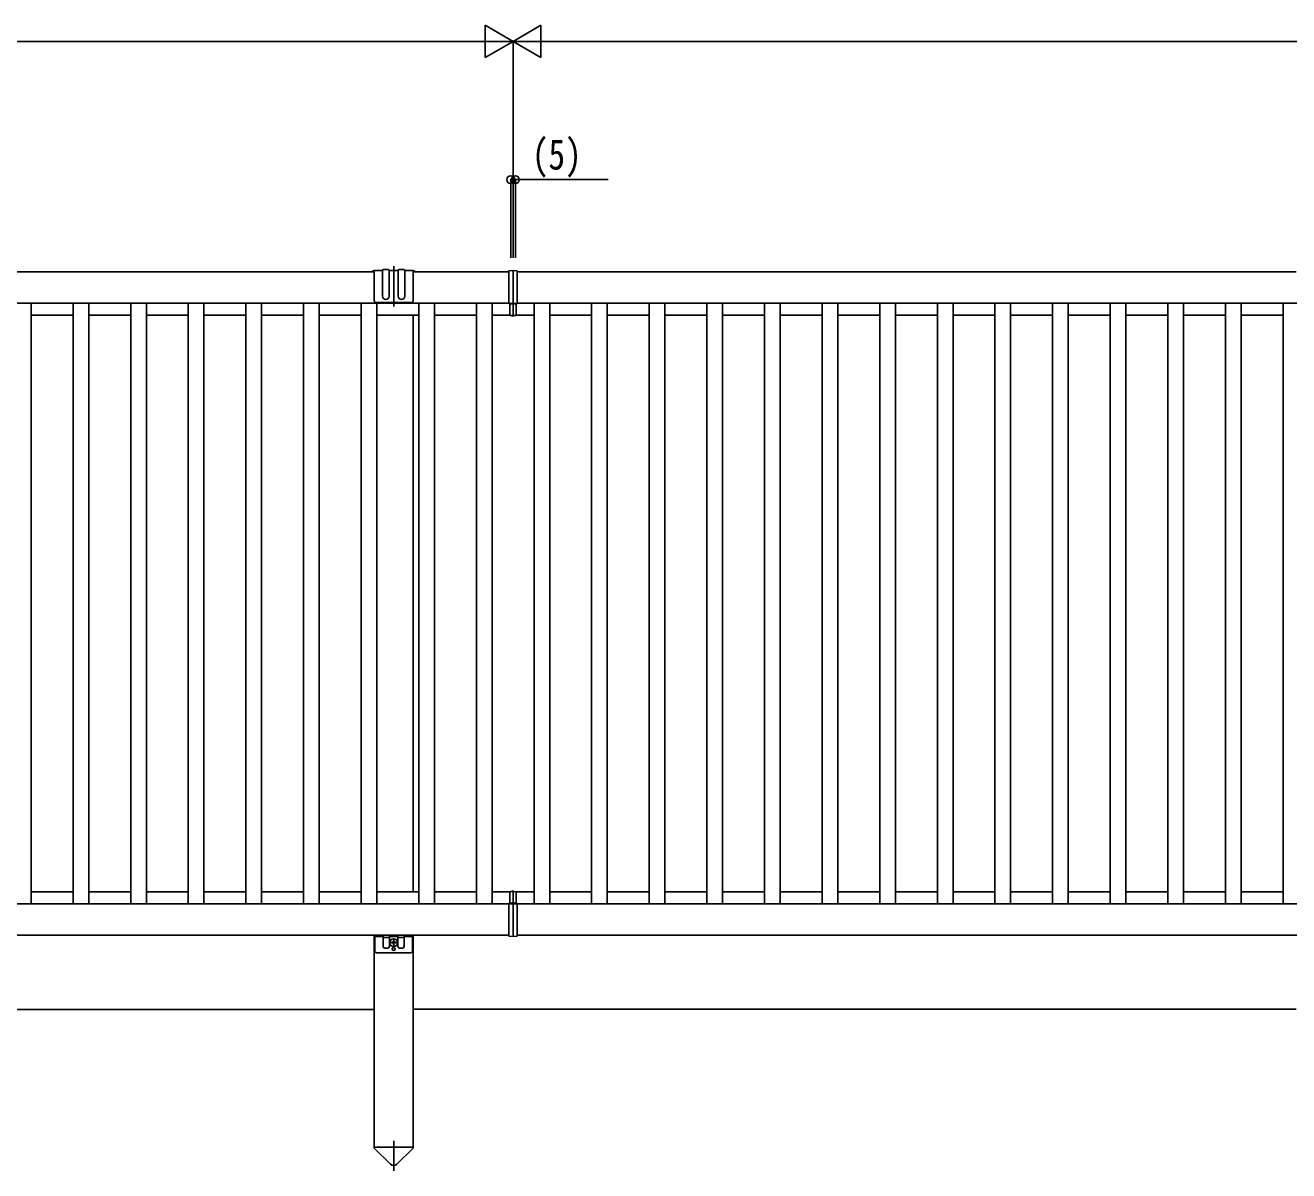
# Model space of a CAD drawing. Units: millimetres, scale not verified. Extents: x -4205 to 4205, y -2970 to 2970.
# Drawn here: x 5 to 1376, y -1306 to -63 of the extents above; entities that cross this region are included whole.
import ezdxf
from ezdxf.enums import TextEntityAlignment as Align

# ---------------------------------------------------------------- set-up
doc = ezdxf.new("R2010")
doc.units = ezdxf.units.MM
doc.header["$LTSCALE"] = 16
doc.layers.add('0-3_YKK_A1', color=4, linetype='Continuous')
doc.layers.add('0-4_YKK_D', color=6, linetype='Continuous')
doc.styles.add('ＭＳ ゴシック', font='')
doc.styles.get('ＭＳ ゴシック').set_extended_font_data('MS Gothic')

msp = doc.modelspace()

# ---------------------------------------------------------------- linework, layer by layer
at = {"layer": '0-3_YKK_A1'}
for p, q in [((394, -328.28), (399, -328.28)), ((405, -368.36), (405, -324.58)), ((416, -328.28), (411, -328.28)), ((-574, -330.78), (384, -330.78)), ((393, -329.28), (384, -329.28)), ((384, -329.28), (384, -362.29)), ((393, -329.28), (393, -357.29)), ((410, -329.28), (400, -329.28)), ((400, -329.28), (400, -357.29)), ((410, -329.28), (410, -357.29)), ((426, -329.28), (417, -329.28)), ((417, -329.28), (417, -357.29)), ((426, -329.28), (426, -362.29)), ((426, -330.78), (530, -330.78)), ((530, -330.84), (530, -330.04)), ((530, -364.08), (530, -330.84)), ((530.19, -329.84), (534.5, -329.58)), ((534.5, -329.58), (534.5, -330.58)), ((538.81, -329.84), (534.5, -329.58)), ((534.5, -364.08), (534.5, -330.58)), ((539, -330.84), (539, -330.04)), ((539, -330.78), (1384, -330.78)), ((539, -364.08), (539, -330.84)), ((530, -364.78), (-1459.5, -364.78)), ((11.75, -1016.78), (11.75, -364.78)), ((57.25, -364.78), (57.25, -1016.78)), ((74.25, -1016.78), (74.25, -364.78)), ((119.75, -364.78), (119.75, -1016.78)), ((136.75, -1016.78), (136.75, -364.78)), ((182.25, -364.78), (182.25, -1016.78)), ((199.25, -1016.78), (199.25, -364.78)), ((244.75, -364.78), (244.75, -1016.78)), ((261.75, -1016.78), (261.75, -364.78)), ((307.25, -364.78), (307.25, -1016.78)), ((324.25, -1016.78), (324.25, -364.78)), ((369.75, -364.78), (369.75, -1016.78)), ((386, -364.29), (404.29, -364.29)), ((386.75, -1016.78), (386.75, -364.78)), ((405.71, -364.29), (424, -364.29)), ((432.25, -364.78), (432.25, -1016.78)), ((449.25, -1016.78), (449.25, -364.78)), ((494.75, -364.78), (494.75, -1016.78)), ((511.75, -1016.78), (511.75, -364.78)), ((530, -364.87), (530, -364.08)), ((534.5, -365.08), (530.56, -365.08)), ((531.3, -365.57), (533.5, -365.56)), ((532, -365.57), (532, -365.08)), ((533.5, -365.56), (533.5, -365.08)), ((534.5, -364.08), (534.5, -365.08)), ((534.5, -365.08), (538.44, -365.08)), ((534.5, -376.53), (534.5, -365.08)), ((535.5, -365.56), (535.5, -365.08)), ((537.7, -365.57), (535.5, -365.56)), ((537, -365.57), (537, -365.08)), ((538, -376.53), (538, -365.87)), ((539, -364.87), (539, -364.08)), ((2528.5, -364.78), (539, -364.78)), ((557.25, -364.78), (557.25, -1016.78)), ((574.25, -1016.78), (574.25, -364.78)), ((619.75, -364.78), (619.75, -1016.78)), ((636.75, -1016.78), (636.75, -364.78)), ((682.25, -364.78), (682.25, -1016.78)), ((699.25, -1016.78), (699.25, -364.78)), ((744.75, -364.78), (744.75, -1016.78)), ((761.75, -1016.78), (761.75, -364.78)), ((807.25, -364.78), (807.25, -1016.78)), ((824.25, -1016.78), (824.25, -364.78)), ((869.75, -364.78), (869.75, -1016.78)), ((886.75, -1016.78), (886.75, -364.78)), ((932.25, -364.78), (932.25, -1016.78)), ((949.25, -1016.78), (949.25, -364.78)), ((994.75, -364.78), (994.75, -1016.78)), ((1011.75, -1016.78), (1011.75, -364.78)), ((1057.25, -364.78), (1057.25, -1016.78)), ((1074.25, -1016.78), (1074.25, -364.78)), ((1119.75, -364.78), (1119.75, -1016.78)), ((1136.75, -1016.78), (1136.75, -364.78)), ((1182.25, -364.78), (1182.25, -1016.78)), ((1199.25, -1016.78), (1199.25, -364.78)), ((1244.75, -364.78), (1244.75, -1016.78)), ((1261.75, -1016.78), (1261.75, -364.78)), ((1307.25, -364.78), (1307.25, -1016.78)), ((1324.25, -1016.78), (1324.25, -364.78)), ((1369.75, -364.78), (1369.75, -1016.78)), ((11.75, -377.78), (57.25, -377.78)), ((74.25, -377.78), (119.75, -377.78)), ((136.75, -377.78), (182.25, -377.78)), ((199.25, -377.78), (244.75, -377.78)), ((261.75, -377.78), (307.25, -377.78)), ((324.25, -377.78), (369.75, -377.78)), ((386.75, -377.78), (432.25, -377.78)), ((426, -377.78), (426, -1003.78)), ((449.25, -377.78), (494.75, -377.78)), ((511.75, -377.78), (531.01, -377.78)), ((531.28, -378.1), (531.28, -378.1)), ((533.5, -378.72), (533.5, -378.25)), ((533.5, -378.72), (534.5, -378.78)), ((534.5, -378.78), (534.5, -376.53)), ((534.5, -378.78), (535.5, -378.72)), ((535.5, -378.29), (537.72, -378.1)), ((535.5, -378.72), (535.5, -378.25)), ((537.72, -378.1), (537.74, -378.1)), ((537.72, -378.1), (537.72, -378.1)), ((537.99, -377.78), (557.25, -377.78)), ((538, -377.65), (538, -376.53)), ((574.25, -377.78), (619.75, -377.78)), ((636.75, -377.78), (682.25, -377.78)), ((699.25, -377.78), (744.75, -377.78)), ((761.75, -377.78), (807.25, -377.78)), ((824.25, -377.78), (869.75, -377.78)), ((886.75, -377.78), (932.25, -377.78)), ((949.25, -377.78), (994.75, -377.78)), ((1011.75, -377.78), (1057.25, -377.78)), ((1074.25, -377.78), (1119.75, -377.78)), ((1136.75, -377.78), (1182.25, -377.78)), ((1199.25, -377.78), (1244.75, -377.78)), ((1261.75, -377.78), (1307.25, -377.78)), ((1324.25, -377.78), (1369.75, -377.78)), ((11.75, -1003.78), (57.25, -1003.78)), ((74.25, -1003.78), (119.75, -1003.78)), ((136.75, -1003.78), (182.25, -1003.78)), ((199.25, -1003.78), (244.75, -1003.78)), ((261.75, -1003.78), (307.25, -1003.78)), ((324.25, -1003.78), (369.75, -1003.78)), ((386.75, -1003.78), (432.25, -1003.78)), ((449.25, -1003.78), (494.75, -1003.78)), ((511.75, -1003.78), (531.01, -1003.78)), ((531.28, -1003.46), (531.28, -1003.46)), ((533.5, -1002.84), (534.5, -1002.78)), ((533.5, -1002.84), (533.5, -1003.31)), ((534.5, -1002.78), (535.5, -1002.84)), ((534.5, -1002.78), (534.5, -1005.03)), ((534.5, -1005.03), (534.5, -1016.48)), ((535.5, -1002.84), (535.5, -1003.31)), ((535.5, -1003.26), (537.72, -1003.46)), ((537.72, -1003.46), (537.74, -1003.46)), ((537.72, -1003.46), (537.72, -1003.46)), ((537.99, -1003.78), (557.25, -1003.78)), ((538, -1003.9), (538, -1005.03)), ((538, -1005.03), (538, -1015.68)), ((574.25, -1003.78), (619.75, -1003.78)), ((636.75, -1003.78), (682.25, -1003.78)), ((699.25, -1003.78), (744.75, -1003.78)), ((761.75, -1003.78), (807.25, -1003.78)), ((824.25, -1003.78), (869.75, -1003.78)), ((886.75, -1003.78), (932.25, -1003.78)), ((949.25, -1003.78), (994.75, -1003.78)), ((1011.75, -1003.78), (1057.25, -1003.78)), ((1074.25, -1003.78), (1119.75, -1003.78)), ((1136.75, -1003.78), (1182.25, -1003.78)), ((1199.25, -1003.78), (1244.75, -1003.78)), ((1261.75, -1003.78), (1307.25, -1003.78)), ((1324.25, -1003.78), (1369.75, -1003.78)), ((530, -1016.78), (-1459.5, -1016.78)), ((530, -1016.68), (530, -1017.48)), ((530, -1017.48), (530, -1050.72)), ((534.5, -1016.48), (530.56, -1016.48)), ((531.3, -1015.98), (533.5, -1016)), ((532, -1016.48), (532, -1015.99)), ((533.5, -1016), (533.5, -1016.48)), ((534.5, -1016.48), (538.44, -1016.48)), ((534.5, -1017.48), (534.5, -1016.48)), ((534.5, -1017.48), (534.5, -1050.98)), ((537.7, -1015.98), (535.5, -1016)), ((535.5, -1016), (535.5, -1016.48)), ((537, -1016.48), (537, -1015.99)), ((539, -1016.68), (539, -1017.48)), ((2528.5, -1016.78), (539, -1016.78)), ((539, -1017.48), (539, -1050.72)), ((530, -1050.78), (-1459.5, -1050.78)), ((384, -1050.78), (384, -1280.78)), ((384.5, -1050.78), (384.5, -1056.82)), ((384.5, -1052.28), (393.5, -1052.28)), ((393.5, -1050.78), (393.5, -1062.78)), ((394.5, -1053.28), (399.5, -1053.28)), ((400.5, -1062.78), (400.5, -1050.78)), ((400.5, -1052.28), (409.5, -1052.28)), ((405, -1063.33), (405, -1054.23)), ((409.5, -1062.78), (409.5, -1050.78)), ((415.5, -1053.28), (410.5, -1053.28)), ((416.5, -1050.78), (416.5, -1062.78)), ((416.5, -1052.28), (425.5, -1052.28)), ((425.5, -1050.78), (425.5, -1056.82)), ((426, -1050.78), (426, -1280.78)), ((530, -1050.72), (530, -1051.51)), ((530.19, -1051.71), (534.5, -1051.98)), ((534.5, -1051.98), (534.5, -1050.98)), ((538.81, -1051.71), (534.5, -1051.98)), ((539, -1050.72), (539, -1051.51)), ((2528.5, -1050.78), (539, -1050.78)), ((384.5, -1057.74), (384.5, -1067.78)), ((395.5, -1064.78), (398.5, -1064.78)), ((400.45, -1058.78), (409.55, -1058.78)), ((402.93, -1058.43), (402.93, -1059.13)), ((402.93, -1058.43), (404.15, -1058.43)), ((402.93, -1059.13), (404.15, -1059.13)), ((404.65, -1056.7), (405.35, -1056.7)), ((404.65, -1056.7), (404.65, -1057.93)), ((404.65, -1059.63), (404.65, -1060.85)), ((404.65, -1060.85), (405.35, -1060.85)), ((405.35, -1056.7), (405.35, -1057.93)), ((405.35, -1059.63), (405.35, -1060.85)), ((405.85, -1058.43), (407.08, -1058.43)), ((405.85, -1059.13), (407.08, -1059.13)), ((407.08, -1058.43), (407.08, -1059.13)), ((414.5, -1064.78), (411.5, -1064.78)), ((425.5, -1057.74), (425.5, -1067.78)), ((386.5, -1069.78), (423.5, -1069.78)), ((384, -1131.27), (-574, -1131.27)), ((426, -1130.78), (1384, -1130.78)), ((405, -1306.29), (405, -1273.81)), ((383.8, -1281.78), (383.8, -1280.78)), ((383.8, -1280.78), (426.2, -1280.78)), ((383.8, -1281.78), (401.48, -1299.33)), ((426.2, -1281.78), (408.52, -1299.33)), ((426.2, -1280.78), (426.2, -1281.78))]:
    msp.add_line(p, q, dxfattribs=at)
for points in [[(531, -377.65), (531, -376.53), (531, -365.87)], [(531, -377.65), (531.01, -377.75), (531.05, -377.92), (531.11, -378.01), (531.19, -378.07), (531.27, -378.09)], [(531.26, -378.1), (531.28, -378.1), (531.28, -378.1)], [(531.28, -378.1), (531.89, -378.15), (533.5, -378.29)], [(537.71, -378.1), (537.73, -378.1), (537.73, -378.1)], [(537.73, -378.09), (537.76, -378.09), (537.83, -378.06), (537.88, -378.02), (537.93, -377.96), (537.96, -377.89), (537.99, -377.77), (538, -377.65)], [(531, -1003.9), (531.01, -1003.8), (531.05, -1003.63), (531.11, -1003.54), (531.19, -1003.48), (531.27, -1003.46)], [(531, -1003.9), (531, -1005.03), (531, -1015.68)], [(531.26, -1003.46), (531.28, -1003.46), (531.28, -1003.46)], [(531.28, -1003.46), (531.89, -1003.4), (533.5, -1003.27)], [(537.71, -1003.46), (537.73, -1003.46), (537.73, -1003.46)], [(537.73, -1003.46), (537.76, -1003.46), (537.83, -1003.49), (537.88, -1003.54), (537.93, -1003.59), (537.96, -1003.67), (537.99, -1003.78), (538, -1003.9)]]:
    msp.add_lwpolyline(points, dxfattribs=at)
for centre, radius in [((405, -1058.78), 4.25), ((405, -1065.78), 1.65)]:
    msp.add_circle(centre, radius, dxfattribs=at)
for centre, radius, start, end in [((394, -329.28), 1, 90, 180), ((399, -329.28), 1, 0, 90), ((411, -329.28), 1, 90, 180), ((416, -329.28), 1, 0, 90), ((384, -331.28), 2, 90, 165.52249), ((426, -331.28), 2, 14.47751, 90), ((530.2, -330.04), 0.2, 93.5, 180), ((538.8, -330.04), 0.2, 0, 86.5), ((386, -362.29), 2, 180, 270), ((396.5, -357.29), 3.5, 180, 0), ((405, -364.99), 1, 44.427, 135.573), ((413.5, -357.29), 3.5, 180, 0), ((424, -362.29), 2, 270, 0), ((530.2, -364.87), 0.202, 179.93968, 269.38321), ((531.3, -365.87), 0.3, 93.5, 180), ((531.3, -365.87), 0.3, 90.5, 93.5), ((537.7, -365.87), 0.3, 86.5, 89.5), ((537.7, -365.87), 0.3, 0, 86.5), ((538.8, -364.87), 0.202, 270.61679, 0.06032), ((530.2, -1016.68), 0.202, 90.61679, 180.06032), ((531.3, -1015.68), 0.3, 180, 266.5), ((531.3, -1015.68), 0.3, 266.5, 269.5), ((537.7, -1015.68), 0.3, 270.5, 273.5), ((537.7, -1015.68), 0.3, 273.5, 0), ((538.8, -1016.68), 0.202, 359.93968, 89.38321), ((394.5, -1052.28), 1, 180, 270), ((399.5, -1052.28), 1, 270, 0), ((410.5, -1052.28), 1, 180, 270), ((415.5, -1052.28), 1, 270, 0), ((530.2, -1051.51), 0.2, 180, 266.5), ((538.8, -1051.51), 0.2, 273.5, 0), ((384.3, -1057.28), 0.5, 293.57818, 66.42182), ((386.5, -1067.78), 2, 180, 270), ((395.5, -1062.78), 2, 180, 270), ((398.5, -1062.78), 2, 270, 0), ((404.15, -1057.93), 0.5, 270, 0), ((404.15, -1059.63), 0.5, 0, 90), ((405.85, -1057.93), 0.5, 180, 270), ((405.85, -1059.63), 0.5, 90, 180), ((411.5, -1062.78), 2, 180, 270), ((414.5, -1062.78), 2, 270, 0), ((423.5, -1067.78), 2, 270, 0), ((425.7, -1057.28), 0.5, 113.57818, 246.42182), ((405, -1295.78), 5, 225.20979, 314.79021)]:
    msp.add_arc(centre, radius, start, end, dxfattribs=at)
for centre, start_param, end_param in [((530.56, -364.08), 4.6587856, 4.712389), ((538.44, -364.08), 4.712389, 4.7659923), ((530.56, -1017.48), 1.5707963, 1.6243997), ((538.44, -1017.48), 1.517193, 1.5707963)]:
    msp.add_ellipse(centre, major_axis=(6.74, 0), ratio=0.148374, start_param=start_param, end_param=end_param, dxfattribs=at)
at = {"layer": '0-4_YKK_D'}
for p, q in [((534.5, -80.78), (504.19, -63.28)), ((504.19, -63.28), (504.19, -98.28)), ((534.5, -80.78), (564.81, -63.28)), ((564.81, -98.28), (564.81, -63.28)), ((-1430.5, -80.78), (499.5, -80.78)), ((534.5, -80.78), (473.88, -80.78)), ((534.5, -80.78), (504.19, -98.28)), ((534.5, -315.78), (534.5, -79.78)), ((534.5, -315.78), (534.5, -79.78)), ((534.5, -80.78), (564.81, -98.28)), ((534.5, -80.78), (595.12, -80.78)), ((2499.5, -80.78), (569.5, -80.78)), ((532, -315.78), (532, -229.78)), ((537, -315.78), (537, -229.78))]:
    msp.add_line(p, q, dxfattribs=at)
msp.add_lwpolyline([(532, -230.78), (537, -230.78), (637.6, -230.78)], dxfattribs=at)
for centre in [(532, -230.78), (537, -230.78)]:
    msp.add_circle(centre, 4.25, dxfattribs=at)

# ---------------------------------------------------------------- texts
at = {"layer": '0-4_YKK_D', "style": 'ＭＳ ゴシック', "width": 0.8}
msp.add_text('(5)', height=32.99, dxfattribs=at).set_placement((555, -229.78), align=Align.BOTTOM_LEFT)

doc.saveas('drawing.dxf')
